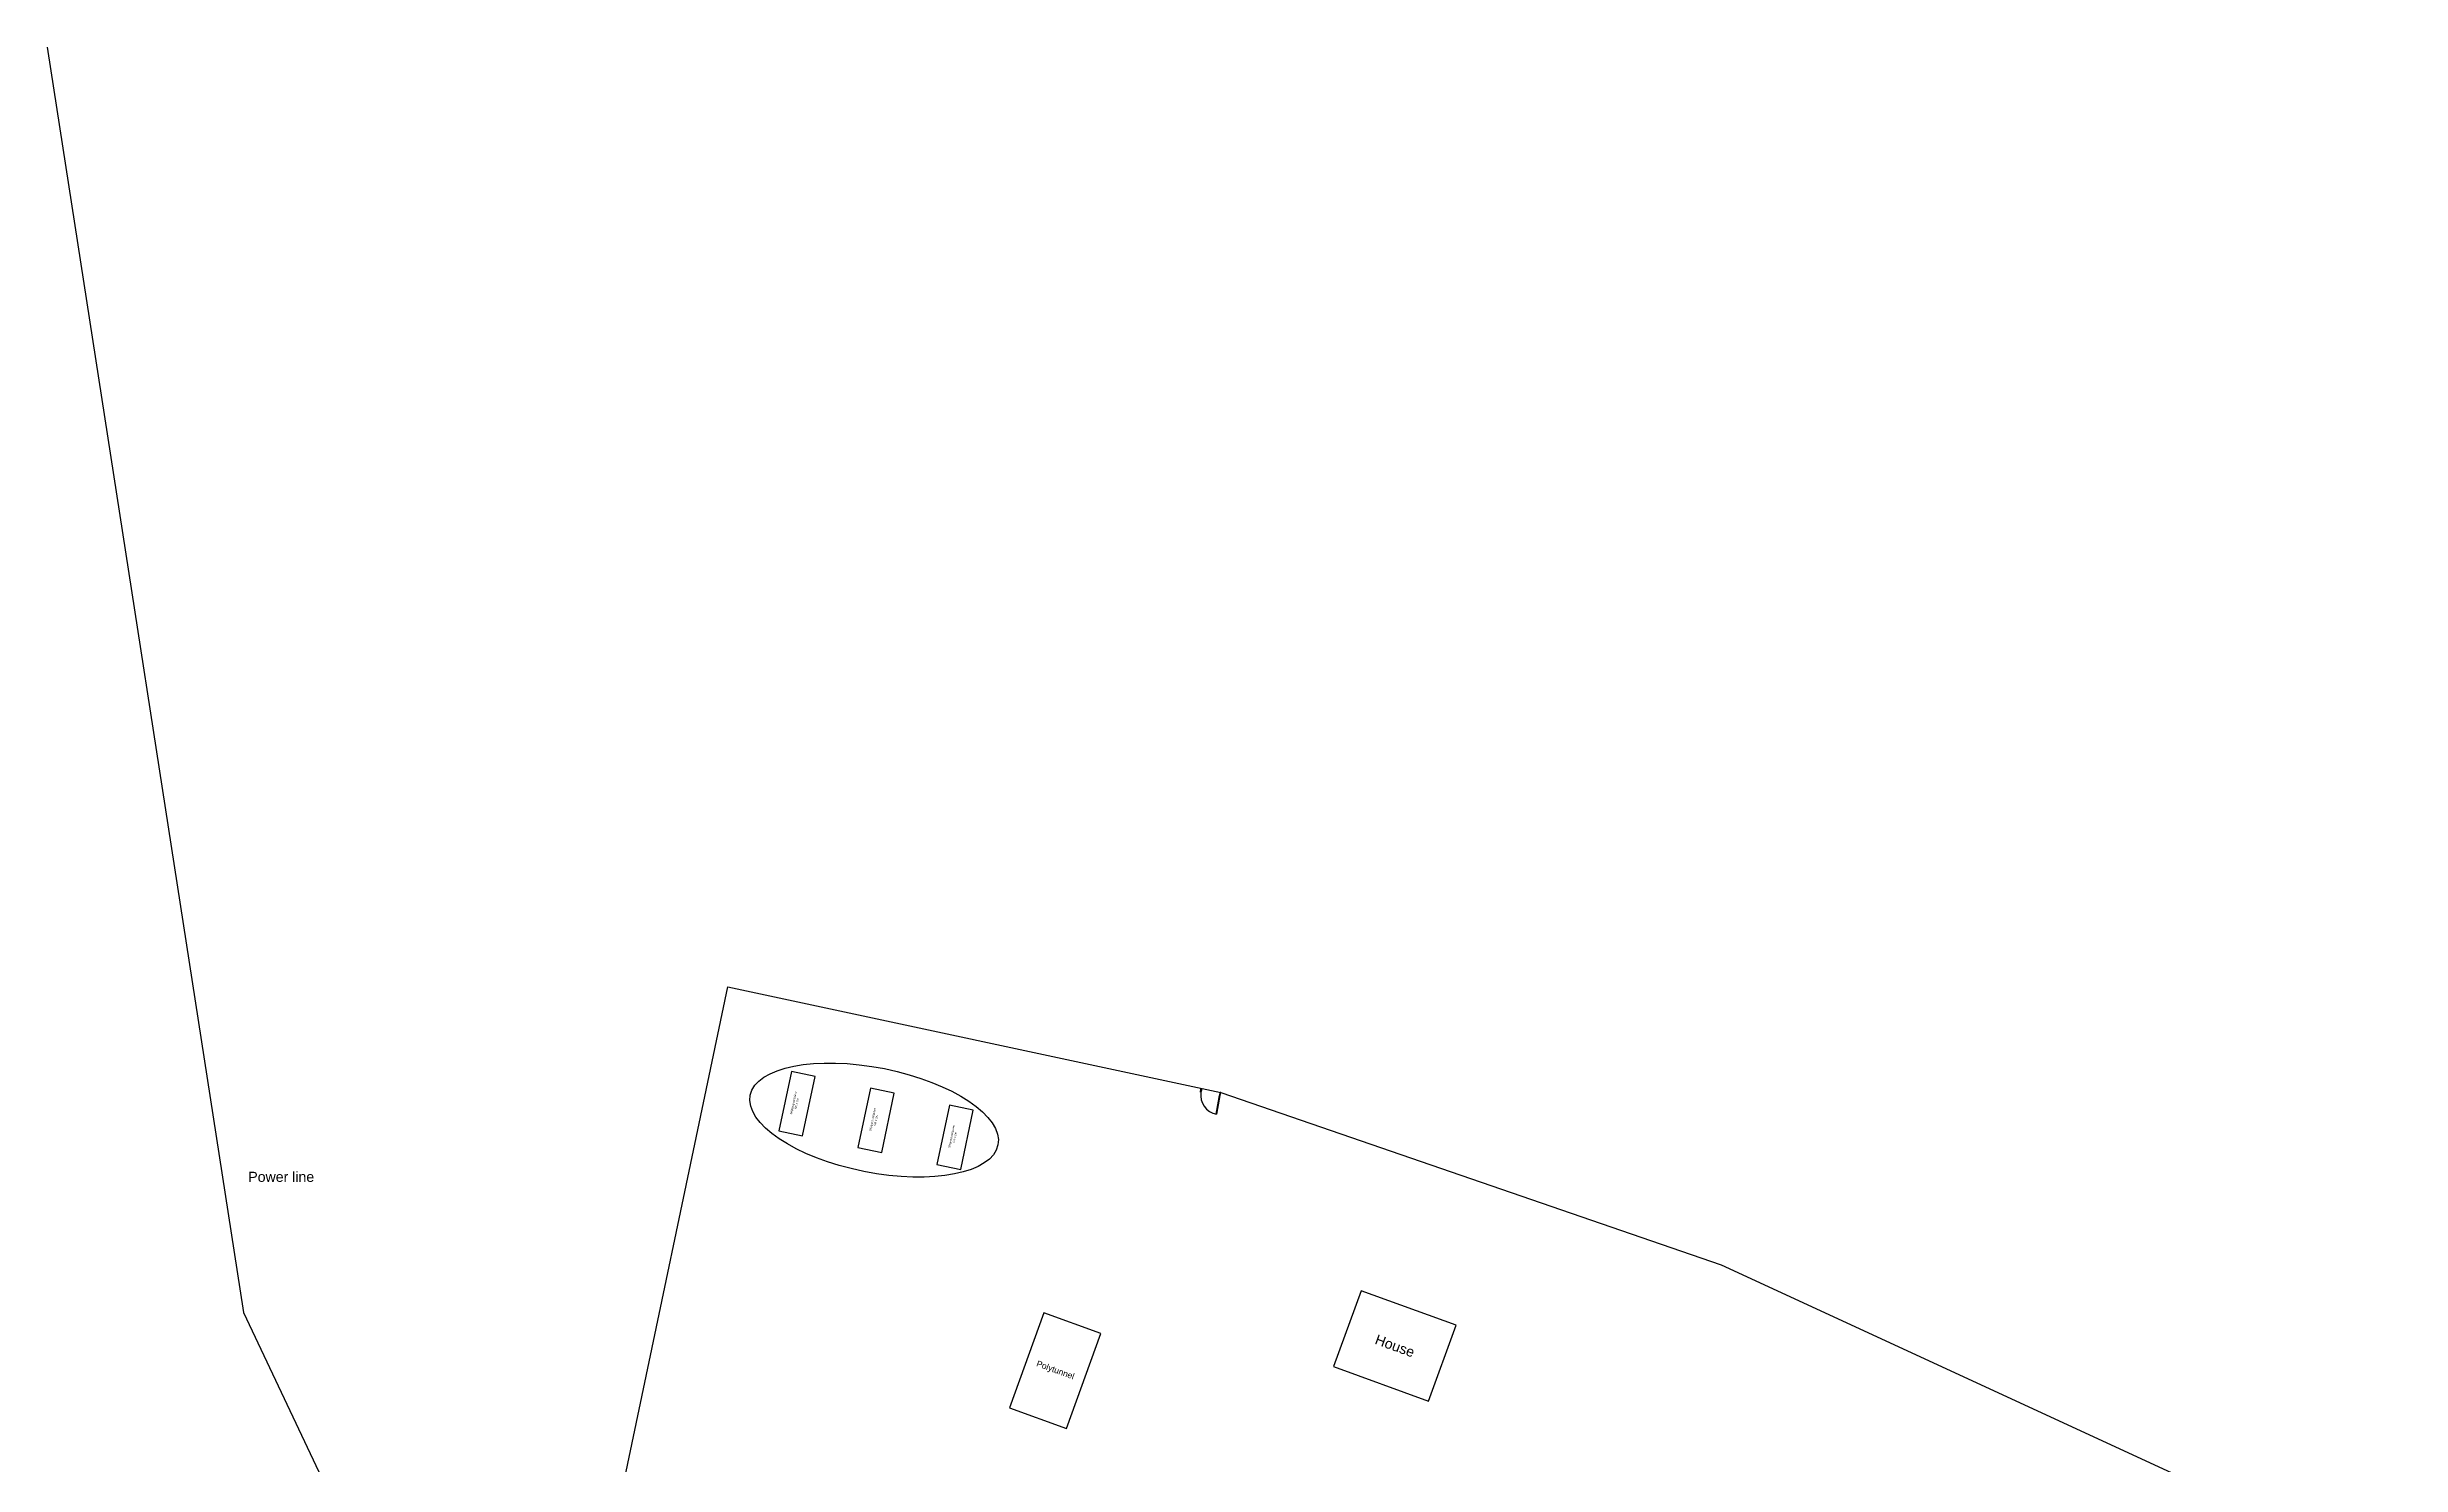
# Model space of a CAD drawing. Header units: metres. Extents: x 37 to 270, y -66 to 322.
# Drawn here: x 37.2 to 270.2, y 181.4 to 321.8 of the extents above; entities that cross this region are included whole.
import ezdxf

# ---------------------------------------------------------------- set-up
doc = ezdxf.new("R2010")
doc.units = ezdxf.units.M
for name, color, linetype, lineweight, true_color in [('Beds', 2, 'Continuous', 25, 0xffff00), ('Boundary', 1, 'Continuous', 25, 0xff0000), ('Buildings', 6, 'Continuous', 25, 0xff00ff), ('Furniture', 136, 'Continuous', 25, 0x008080), ('Structures', 4, 'Continuous', 25, 0x00ffff), ('Utilities', 5, 'Continuous', 25, 0x0000ff)]:
    doc.layers.add(name, color=color, linetype=linetype, lineweight=lineweight, true_color=true_color)
doc.styles.add('textstyle13', font='')
doc.styles.add('textstyle14', font='')
doc.styles.add('textstyle30', font='')
doc.styles.add('textstyle31', font='')
doc.styles.get('textstyle13').set_extended_font_data('Arial')
doc.styles.get('textstyle14').set_extended_font_data('Arial')
doc.styles.get('textstyle30').set_extended_font_data('Arial')
doc.styles.get('textstyle31').set_extended_font_data('Arial')

# ---------------------------------------------------------------- blocks, each defined once
blk = doc.blocks.new('Buildings - Shipping container')
at = {"layer": 'Structures'}
for p, q in [((6, 2.4), (0, 2.4)), ((0, 2.4), (0, 0)), ((6, 0), (6, 2.4)), ((0, 0), (6, 0))]:
    blk.add_line(p, q, dxfattribs=at)
at = {"layer": 'Structures', "color": 30, "true_color": 0xff7f00, "insert": (3, 1.4), "char_height": 0.2, "attachment_point": 5, "style": 'textstyle14'}
blk.add_mtext('Shipping container\\P6m x 2m', dxfattribs=at)
blk = doc.blocks.new('Furniture - Gate')
at = {"layer": 'Furniture'}
for p, q in [((0, 0.16), (0, 0)), ((0.03, 0.16), (0, 0.16)), ((0.03, 0.16), (0.03, 1.1)), ((0.03, 0.12), (0.03, 0.16)), ((0.04, 0.12), (0.03, 0.12)), ((0.03, 0), (0.03, 0.04)), ((0.03, 0.04), (0.04, 0.04)), ((0.04, 0.04), (0.04, 0.12)), ((0.06, 0.16), (0.06, 1.1)), ((0, 0), (0.03, 0))]:
    blk.add_line(p, q, dxfattribs=at)
blk.add_lwpolyline([(0.03, 0.16), (0.06, 0.16)], dxfattribs=at)
blk.add_lwpolyline([(1, 0.16), (1, 0), (0.97, 0), (0.97, 0.04), (0.96, 0.04), (0.96, 0.12), (0.97, 0.12), (0.97, 0.16)], close=True, dxfattribs=at)
blk.add_arc((0, 0.13), 0.974, 1.7273, 88.2727, dxfattribs=at)
blk = doc.blocks.new('Buildings - House')
at = {"layer": 'Buildings'}
for p, q in [((10, 8), (0, 8)), ((0, 8), (0, 0)), ((10, 0), (10, 8)), ((0, 0), (10, 0))]:
    blk.add_line(p, q, dxfattribs=at)
at = {"layer": 'Beds', "insert": (5, 4), "char_height": 1, "attachment_point": 5, "style": 'textstyle13'}
blk.add_mtext('\\c32767;House', dxfattribs=at)
blk = doc.blocks.new('Structures - Polytunnel')
at = {"layer": 'Structures'}
for p, q in [((6, 10), (0, 10)), ((0, 10), (0, 0)), ((6, 0), (6, 10)), ((0, 0), (6, 0))]:
    blk.add_line(p, q, dxfattribs=at)
at = {"layer": 'Structures', "insert": (3, 5), "char_height": 0.6, "attachment_point": 5, "style": 'textstyle31'}
blk.add_mtext('\\c32767;Polytunnel', dxfattribs=at)

msp = doc.modelspace()

# ---------------------------------------------------------------- linework, layer by layer
at = {"layer": 'Boundary', "flags": 128}
msp.add_lwpolyline([(153.4, 218.29), (202.91, 201.21), (270.2, 170.18), (252.77, 120.67), (249.28, 71.16), (239.52, 57.56), (224.87, 53.37), (208.14, 56.16), (193.49, 70.11), (175.36, 74.64), (156.54, 78.13), (148.17, 72.55), (137.01, 70.81), (122.71, 80.22), (104.58, 89.29), (89.94, 97.31), (81.22, 108.46), (81.92, 121.71), (82.62, 126.59), (93.43, 175.41), (104.61, 228.73)], close=True, dxfattribs=at)
at = {"layer": 'Structures'}
msp.add_ellipse((119.08, 215.56), major_axis=(12.26, -2.46), ratio=0.414839, dxfattribs=at)
at = {"layer": 'Utilities'}
for p, q in [((37.22, 321.77), (56.67, 196.51)), ((56.67, 196.51), (181.08, -66.32))]:
    msp.add_line(p, q, dxfattribs=at)

# ---------------------------------------------------------------- block references
at = {"layer": 'Buildings', "xscale": 2, "yscale": 2, "rotation": 170}
msp.add_blockref('Furniture - Gate', (153.4, 218.29), dxfattribs=at)
at = {"layer": 'Buildings', "rotation": 340.0000000000001}
for name, p in [('Buildings - House', (164.56, 191.15)), ('Structures - Polytunnel', (132.47, 187.07))]:
    msp.add_blockref(name, p, dxfattribs=at)
at = {"layer": 'Structures', "rotation": 78.00000000000003}
for p in [(112, 214), (119.83, 212.34), (127.65, 210.67)]:
    msp.add_blockref('Buildings - Shipping container', p, dxfattribs=at)

# ---------------------------------------------------------------- texts
at = {"layer": 'Utilities', "insert": (60.4, 209.93), "char_height": 1, "attachment_point": 5, "style": 'textstyle30'}
msp.add_mtext('\\c32767;Power line', dxfattribs=at)

doc.saveas('drawing.dxf')
